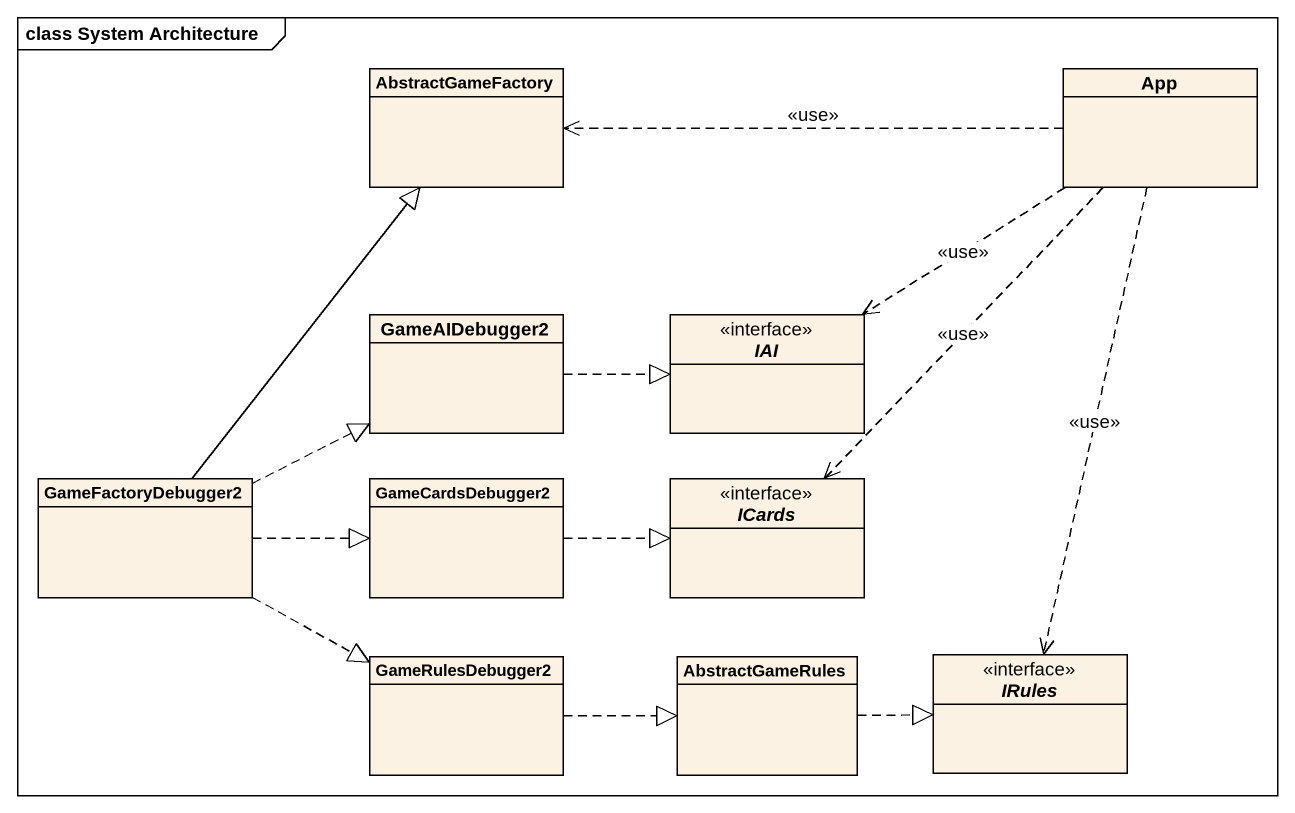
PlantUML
@startuml
mainframe class System Architecture
hide circle
hide empty members
class AbstractGameFactory
class App
class GameAIDebugger2
interface IAI
class GameFactoryDebugger2
class GameCardsDebugger2
interface ICards
class GameRulesDebugger2
class AbstractGameRules
interface IRules
App .left.> AbstractGameFactory : <<use>>
App ..> IAI : <<use>>
App ..> ICards : <<use>>
App ..> IRules : <<use>>
GameAIDebugger2 .right.|> IAI
GameFactoryDebugger2 -up-|> AbstractGameFactory
GameFactoryDebugger2 .right.|> GameAIDebugger2
GameFactoryDebugger2 .right.|> GameCardsDebugger2
GameFactoryDebugger2 .right.|> GameRulesDebugger2
GameCardsDebugger2 .right.|> ICards
GameRulesDebugger2 .right.|> AbstractGameRules
AbstractGameRules .right.|> IRules
@enduml
